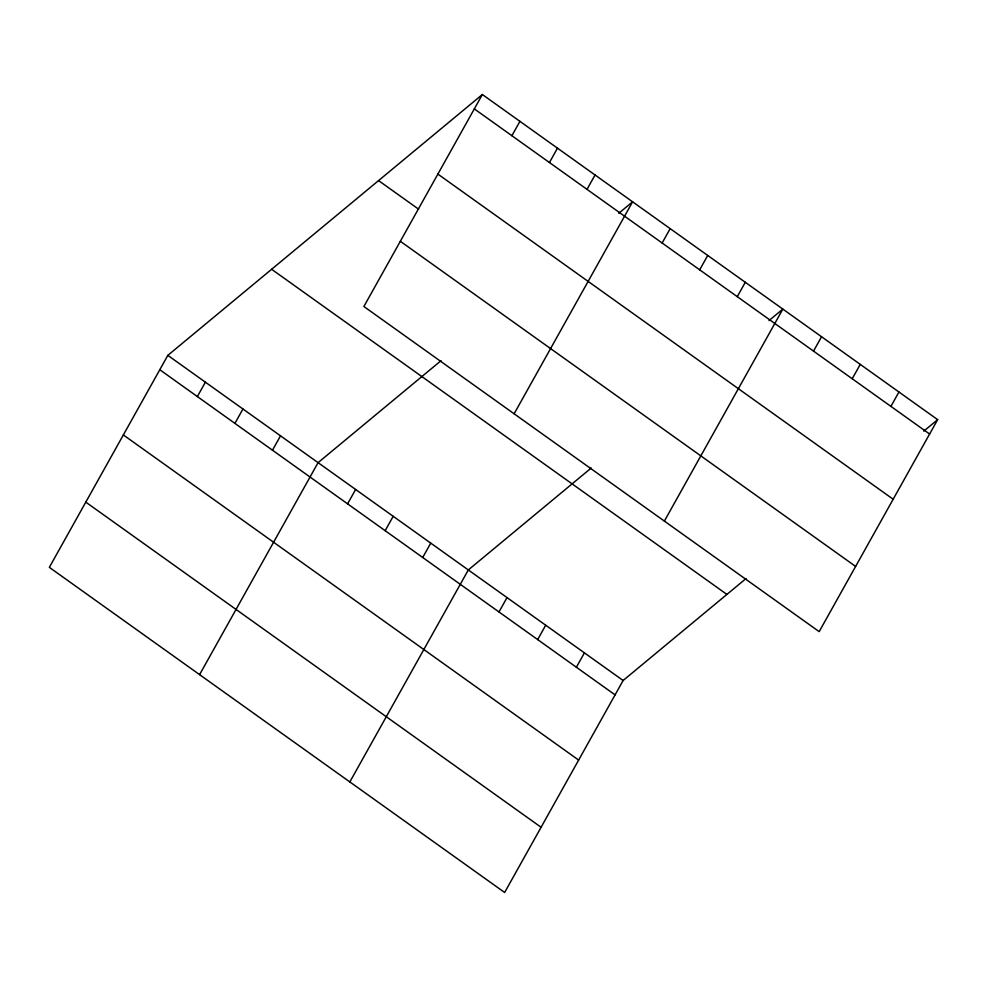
<?xml version="1.0" encoding="UTF-8"?>
<svg xmlns="http://www.w3.org/2000/svg" width="987" height="987" viewBox="0 0 987 987"><rect width="100%" height="100%" fill="white"/><g stroke="black" fill="none" stroke-linecap="round" stroke-linejoin="round"><path stroke-width="1.48" d="M482.359 94.518L363.882 306.501L819.173 631.643L937.65 419.648L482.359 94.518L167.827 355.357L49.35 567.352L504.641 892.482L623.118 680.499L746.049 578.542M197.363 396.552L205.395 382.179M234.918 423.374L242.95 409M272.474 450.208L280.518 435.835M199.596 674.639L318.073 462.656L441.004 360.699M511.895 135.712L519.927 121.339M347.597 503.851L355.628 489.478M549.451 162.534L557.482 148.161M385.164 530.673L393.196 516.3M587.018 189.356L595.05 174.983M422.72 557.495L430.751 543.121M514.128 413.8L632.605 201.804L618.763 213.291M349.842 781.938L468.319 569.943L591.25 467.998M662.141 242.999L670.173 228.626M498.99 611.952L507.022 597.591M699.697 269.833L707.728 255.46M537.681 639.588L545.712 625.227M737.264 296.655L745.296 282.282M576.383 667.224L584.415 652.863M664.374 521.099L782.851 309.104L769.009 320.578M813.522 351.113L821.554 336.74M852.213 378.749L860.257 364.376M890.916 406.385L898.947 392.012M923.807 431.122L937.65 419.648M474.328 108.891L929.618 434.021M437.883 174.094L893.173 499.237M378.564 180.596L418.636 209.207M400.327 241.284L855.618 566.427M271.622 269.278L726.913 594.421M167.827 355.357L623.118 680.499M159.795 369.73L615.086 694.873M123.35 434.946L578.641 760.076M85.795 502.136L541.086 827.266"/></g></svg>
